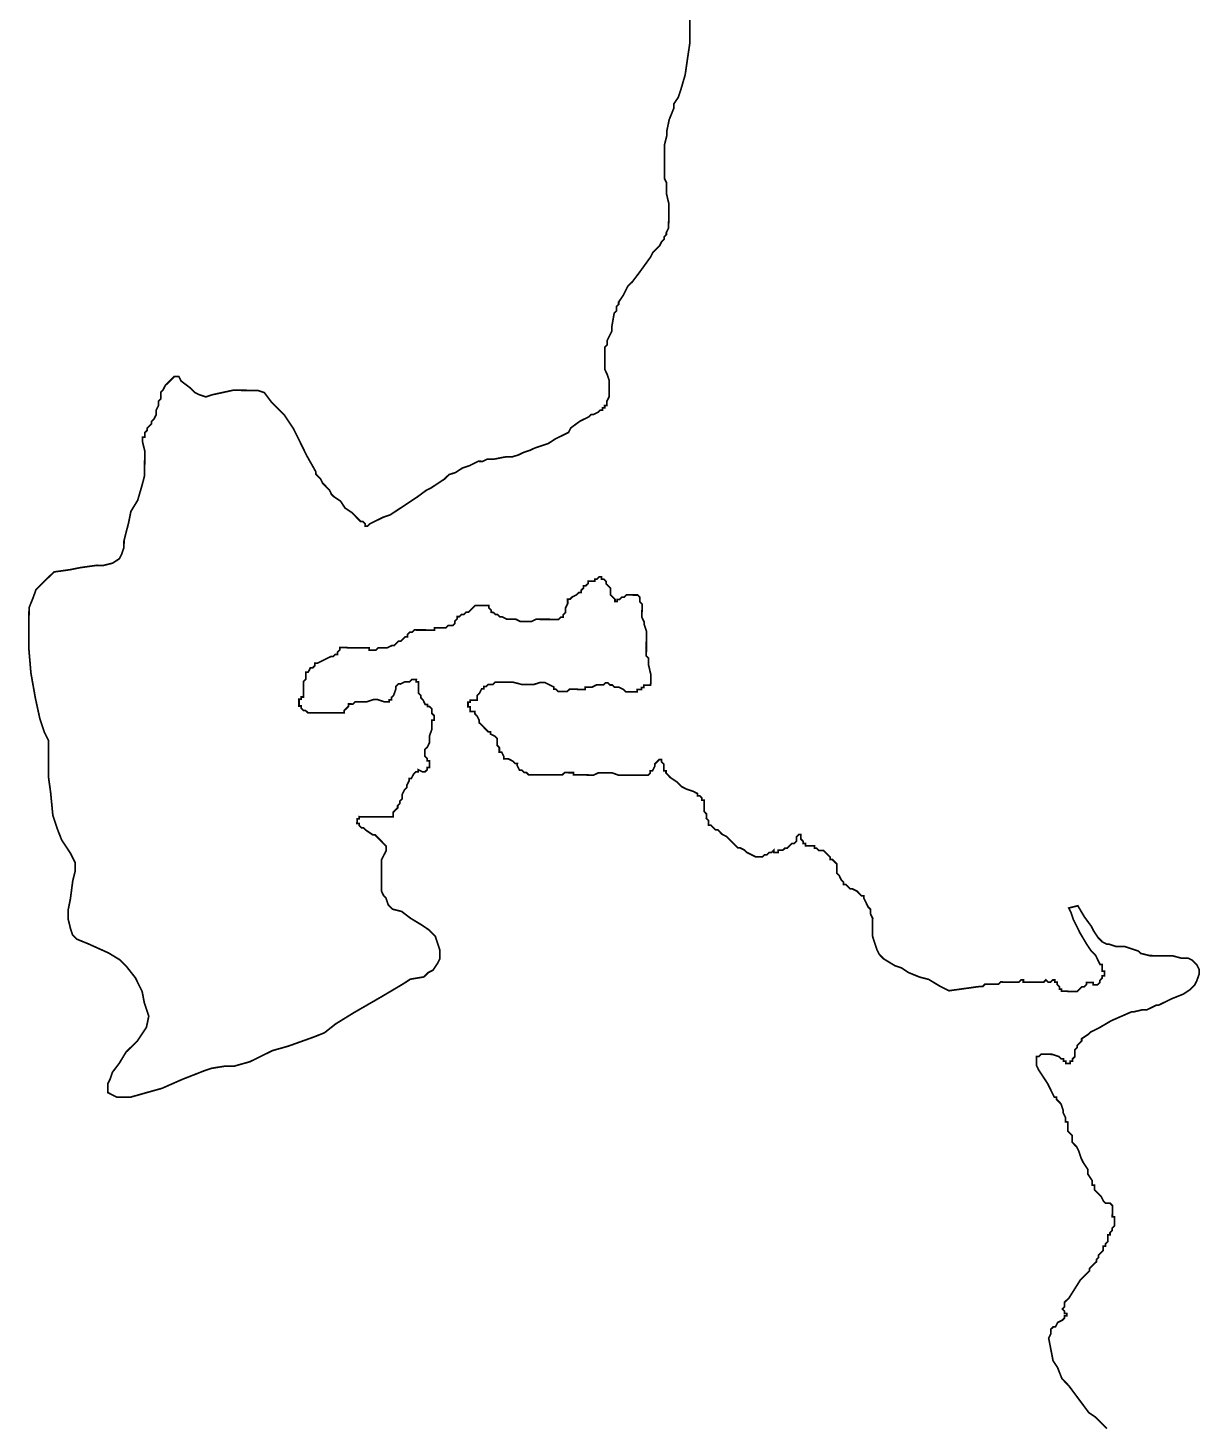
# Model space of a CAD drawing. Header units: metres. Extents: x 290190 to 339802, y 1811045 to 1991312.
# Drawn here: x 321085 to 323183, y 1839489 to 1841992 of the extents above; entities that cross this region are included whole.
import ezdxf

# ---------------------------------------------------------------- set-up
doc = ezdxf.new("R2010")
doc.units = ezdxf.units.M
doc.header["$MEASUREMENT"] = 0
doc.layers.add('HAZARDS LINE', color=1, linetype='Continuous')

msp = doc.modelspace()

# ---------------------------------------------------------------- linework, layer by layer
at = {"layer": 'HAZARDS LINE', "lineweight": 18}
msp.add_lwpolyline([(323015.8, 1839484, 3.03, 3.03, 0), (323007.8, 1839492.1, 3.03, 3.03, 0), (322995.8, 1839504.3, 3.03, 3.03, 0), (322983.7, 1839512.4, 3.03, 3.03, 0), (322971.7, 1839528.6, 3.03, 3.03, 0), (322959.6, 1839544.8, 3.03, 3.03, 0), (322947.6, 1839561, 3.03, 3.03, 0), (322935.6, 1839573.2, 3.03, 3.03, 0), (322927.6, 1839593.4, 3.03, 3.03, 0), (322919.6, 1839605.5, 3.03, 3.03, 0), (322915.7, 1839625.7, 3.03, 3.03, 0), (322911.7, 1839645.9, 3.03, 3.03, 0), (322915.8, 1839654, 3.03, 3.03, 0), (322915.8, 1839658, 3.03, 3.03, 0), (322915.8, 1839662, 3.03, 3.03, 0), (322919.9, 1839666, 3.03, 3.03, 0), (322923.9, 1839666, 3.03, 3.03, 0), (322928, 1839674.1, 3.03, 3.03, 0), (322936.1, 1839678.1, 3.03, 3.03, 0), (322940.1, 1839682.1, 3.03, 3.03, 0), (322940.2, 1839686.1, 3.03, 3.03, 0), (322944.2, 1839686.1, 3.03, 3.03, 0), (322944.2, 1839690.1, 3.03, 3.03, 0), (322940.2, 1839690.1, 3.03, 3.03, 0), (322940.2, 1839694.2, 3.03, 3.03, 0), (322936.2, 1839698.2, 3.03, 3.03, 0), (322940.2, 1839702.2, 3.03, 3.03, 0), (322940.3, 1839710.3, 3.03, 3.03, 0), (322948.4, 1839718.3, 3.03, 3.03, 0), (322968.7, 1839750.5, 3.03, 3.03, 0), (322976.8, 1839758.6, 3.03, 3.03, 0), (322980.9, 1839762.6, 3.03, 3.03, 0), (322984.9, 1839766.6, 3.03, 3.03, 0), (322984.9, 1839770.6, 3.03, 3.03, 0), (322997.1, 1839782.7, 3.03, 3.03, 0), (322997.1, 1839786.7, 3.03, 3.03, 0), (323001.2, 1839790.7, 3.03, 3.03, 0), (323001.2, 1839794.7, 3.03, 3.03, 0), (323005.2, 1839798.8, 3.03, 3.03, 0), (323009.3, 1839802.8, 3.03, 3.03, 0), (323009.3, 1839806.8, 3.03, 3.03, 0), (323009.3, 1839810.8, 3.03, 3.03, 0), (323013.4, 1839810.8, 3.03, 3.03, 0), (323013.4, 1839814.9, 3.03, 3.03, 0), (323017.4, 1839818.9, 3.03, 3.03, 0), (323017.5, 1839822.9, 3.03, 3.03, 0), (323017.5, 1839826.9, 3.03, 3.03, 0), (323017.5, 1839831, 3.03, 3.03, 0), (323021.5, 1839831, 3.03, 3.03, 0), (323021.5, 1839835, 3.03, 3.03, 0), (323025.6, 1839839, 3.03, 3.03, 0), (323025.6, 1839843, 3.03, 3.03, 0), (323029.7, 1839847.1, 3.03, 3.03, 0), (323029.7, 1839851.1, 3.03, 3.03, 0), (323029.7, 1839855.1, 3.03, 3.03, 0), (323029.7, 1839859.2, 3.03, 3.03, 0), (323029.8, 1839863.2, 3.03, 3.03, 0), (323025.7, 1839863.2, 3.03, 3.03, 0), (323025.7, 1839867.2, 3.03, 3.03, 0), (323025.8, 1839871.3, 3.03, 3.03, 0), (323025.8, 1839875.3, 3.03, 3.03, 0), (323025.8, 1839879.4, 3.03, 3.03, 0), (323025.8, 1839883.4, 3.03, 3.03, 0), (323021.8, 1839887.4, 3.03, 3.03, 0), (323017.8, 1839887.5, 3.03, 3.03, 0), (323013.7, 1839887.5, 3.03, 3.03, 0), (323009.7, 1839891.5, 3.03, 3.03, 0), (323005.7, 1839899.6, 3.03, 3.03, 0), (322993.7, 1839911.8, 3.03, 3.03, 0), (322993.7, 1839919.8, 3.03, 3.03, 0), (322989.7, 1839919.9, 3.03, 3.03, 0), (322989.7, 1839927.9, 3.03, 3.03, 0), (322981.7, 1839940.1, 3.03, 3.03, 0), (322981.8, 1839948.1, 3.03, 3.03, 0), (322973.7, 1839960.3, 3.03, 3.03, 0), (322969.7, 1839968.4, 3.03, 3.03, 0), (322965.8, 1839980.5, 3.03, 3.03, 0), (322961.8, 1839988.6, 3.03, 3.03, 0), (322953.8, 1839996.7, 3.03, 3.03, 0), (322953.8, 1840000.7, 3.03, 3.03, 0), (322953.8, 1840004.8, 3.03, 3.03, 0), (322953.8, 1840008.8, 3.03, 3.03, 0), (322949.8, 1840012.9, 3.03, 3.03, 0), (322945.8, 1840016.9, 3.03, 3.03, 0), (322945.8, 1840020.9, 3.03, 3.03, 0), (322945.8, 1840029, 3.03, 3.03, 0), (322945.9, 1840033, 3.03, 3.03, 0), (322941.8, 1840033.1, 3.03, 3.03, 0), (322941.8, 1840037.1, 3.03, 3.03, 0), (322941.9, 1840041.1, 3.03, 3.03, 0), (322937.9, 1840049.2, 3.03, 3.03, 0), (322937.9, 1840053.3, 3.03, 3.03, 0), (322933.9, 1840065.4, 3.03, 3.03, 0), (322925.9, 1840073.5, 3.03, 3.03, 0), (322925.9, 1840077.5, 3.03, 3.03, 0), (322921.9, 1840077.5, 3.03, 3.03, 0), (322909.9, 1840101.8, 3.03, 3.03, 0), (322893.9, 1840126.1, 3.03, 3.03, 0), (322889.9, 1840134.2, 3.03, 3.03, 0), (322889.9, 1840142.2, 3.03, 3.03, 0), (322889.9, 1840146.3, 3.03, 3.03, 0), (322889.9, 1840150.3, 3.03, 3.03, 0), (322894, 1840150.3, 3.03, 3.03, 0), (322898, 1840154.3, 3.03, 3.03, 0), (322902.1, 1840154.3, 3.03, 3.03, 0), (322906.1, 1840154.3, 3.03, 3.03, 0), (322918.2, 1840154.2, 3.03, 3.03, 0), (322930.3, 1840150.1, 3.03, 3.03, 0), (322934.3, 1840146.1, 3.03, 3.03, 0), (322938.3, 1840146, 3.03, 3.03, 0), (322938.3, 1840142, 3.03, 3.03, 0), (322942.3, 1840142, 3.03, 3.03, 0), (322942.3, 1840138, 3.03, 3.03, 0), (322946.4, 1840137.9, 3.03, 3.03, 0), (322950.4, 1840137.9, 3.03, 3.03, 0), (322950.4, 1840142, 3.03, 3.03, 0), (322954.4, 1840141.9, 3.03, 3.03, 0), (322954.5, 1840146, 3.03, 3.03, 0), (322958.5, 1840150, 3.03, 3.03, 0), (322958.5, 1840154, 3.03, 3.03, 0), (322958.6, 1840158.1, 3.03, 3.03, 0), (322958.6, 1840162.1, 3.03, 3.03, 0), (322962.6, 1840166.1, 3.03, 3.03, 0), (322962.7, 1840170.1, 3.03, 3.03, 0), (322966.7, 1840174.2, 3.03, 3.03, 0), (322970.8, 1840178.2, 3.03, 3.03, 0), (322970.8, 1840182.2, 3.03, 3.03, 0), (322982.9, 1840190.2, 3.03, 3.03, 0), (322987, 1840194.2, 3.03, 3.03, 0), (322995.1, 1840198.2, 3.03, 3.03, 0), (323003.1, 1840202.2, 3.03, 3.03, 0), (323023.4, 1840214.2, 3.03, 3.03, 0), (323059.8, 1840230.2, 3.03, 3.03, 0), (323063.8, 1840230.2, 3.03, 3.03, 0), (323079.9, 1840234.1, 3.03, 3.03, 0), (323084, 1840234.1, 3.03, 3.03, 0), (323088, 1840234.1, 3.03, 3.03, 0), (323096.1, 1840238.1, 3.03, 3.03, 0), (323104.2, 1840242.1, 3.03, 3.03, 0), (323108.2, 1840242.1, 3.03, 3.03, 0), (323132.5, 1840254, 3.03, 3.03, 0), (323152.7, 1840262, 3.03, 3.03, 0), (323164.8, 1840270, 3.03, 3.03, 0), (323172.9, 1840278.1, 3.03, 3.03, 0), (323177, 1840286.1, 3.03, 3.03, 0), (323181.1, 1840298.2, 3.03, 3.03, 0), (323181.1, 1840306.3, 3.03, 3.03, 0), (323177.1, 1840314.3, 3.03, 3.03, 0), (323173.1, 1840318.4, 3.03, 3.03, 0), (323169.1, 1840322.5, 3.03, 3.03, 0), (323161.1, 1840326.5, 3.03, 3.03, 0), (323149, 1840326.6, 3.03, 3.03, 0), (323132.8, 1840330.7, 3.03, 3.03, 0), (323120.7, 1840330.8, 3.03, 3.03, 0), (323100.6, 1840330.8, 3.03, 3.03, 0), (323096.5, 1840330.9, 3.03, 3.03, 0), (323092.5, 1840330.9, 3.03, 3.03, 0), (323076.4, 1840335, 3.03, 3.03, 0), (323072.4, 1840339.1, 3.03, 3.03, 0), (323048.2, 1840347.2, 3.03, 3.03, 0), (323032.1, 1840347.3, 3.03, 3.03, 0), (323020, 1840351.4, 3.03, 3.03, 0), (323016, 1840351.4, 3.03, 3.03, 0), (323007.9, 1840355.5, 3.03, 3.03, 0), (323003.9, 1840359.6, 3.03, 3.03, 0), (322999.9, 1840363.6, 3.03, 3.03, 0), (322991.9, 1840375.8, 3.03, 3.03, 0), (322987.9, 1840383.8, 3.03, 3.03, 0), (322975.9, 1840400, 3.03, 3.03, 0), (322963.9, 1840420.3, 3.03, 3.03, 0), (322947.7, 1840416.3, 3.03, 3.03, 0), (322951.7, 1840408.2, 3.03, 3.03, 0), (322955.7, 1840396.1, 3.03, 3.03, 0), (322967.7, 1840371.8, 3.03, 3.03, 0), (322979.7, 1840351.6, 3.03, 3.03, 0), (322987.7, 1840339.5, 3.03, 3.03, 0), (322995.7, 1840331.4, 3.03, 3.03, 0), (323003.7, 1840315.2, 3.03, 3.03, 0), (323007.7, 1840315.2, 3.03, 3.03, 0), (323007.7, 1840311.1, 3.03, 3.03, 0), (323007.7, 1840307.1, 3.03, 3.03, 0), (323007.7, 1840303.1, 3.03, 3.03, 0), (323011.7, 1840303, 3.03, 3.03, 0), (323011.7, 1840299, 3.03, 3.03, 0), (323011.7, 1840295, 3.03, 3.03, 0), (323007.6, 1840295, 3.03, 3.03, 0), (323007.6, 1840291, 3.03, 3.03, 0), (323003.6, 1840286.9, 3.03, 3.03, 0), (323003.5, 1840282.9, 3.03, 3.03, 0), (322999.5, 1840278.9, 3.03, 3.03, 0), (322995.4, 1840278.9, 3.03, 3.03, 0), (322991.4, 1840278.9, 3.03, 3.03, 0), (322991.4, 1840283, 3.03, 3.03, 0), (322987.4, 1840283, 3.03, 3.03, 0), (322983.4, 1840283, 3.03, 3.03, 0), (322979.3, 1840283, 3.03, 3.03, 0), (322979.3, 1840279, 3.03, 3.03, 0), (322975.3, 1840275, 3.03, 3.03, 0), (322971.2, 1840275, 3.03, 3.03, 0), (322967.2, 1840271, 3.03, 3.03, 0), (322963.1, 1840267, 3.03, 3.03, 0), (322959.1, 1840267, 3.03, 3.03, 0), (322955.1, 1840267, 3.03, 3.03, 0), (322951, 1840267, 3.03, 3.03, 0), (322947, 1840267, 3.03, 3.03, 0), (322943, 1840267.1, 3.03, 3.03, 0), (322938.9, 1840267.1, 3.03, 3.03, 0), (322934.9, 1840267.1, 3.03, 3.03, 0), (322934.9, 1840271.1, 3.03, 3.03, 0), (322930.9, 1840271.1, 3.03, 3.03, 0), (322930.9, 1840275.2, 3.03, 3.03, 0), (322926.9, 1840279.2, 3.03, 3.03, 0), (322926.9, 1840283.3, 3.03, 3.03, 0), (322922.9, 1840283.3, 3.03, 3.03, 0), (322922.9, 1840287.3, 3.03, 3.03, 0), (322918.8, 1840287.3, 3.03, 3.03, 0), (322914.8, 1840283.3, 3.03, 3.03, 0), (322910.8, 1840283.3, 3.03, 3.03, 0), (322906.7, 1840287.4, 3.03, 3.03, 0), (322902.7, 1840283.4, 3.03, 3.03, 0), (322898.7, 1840283.4, 3.03, 3.03, 0), (322894.6, 1840283.4, 3.03, 3.03, 0), (322890.6, 1840283.4, 3.03, 3.03, 0), (322886.6, 1840283.5, 3.03, 3.03, 0), (322882.5, 1840283.5, 3.03, 3.03, 0), (322878.5, 1840283.5, 3.03, 3.03, 0), (322874.5, 1840283.5, 3.03, 3.03, 0), (322870.4, 1840283.5, 3.03, 3.03, 0), (322866.4, 1840283.6, 3.03, 3.03, 0), (322866.4, 1840287.6, 3.03, 3.03, 0), (322862.4, 1840287.6, 3.03, 3.03, 0), (322858.3, 1840283.6, 3.03, 3.03, 0), (322850.3, 1840283.6, 3.03, 3.03, 0), (322842.2, 1840283.7, 3.03, 3.03, 0), (322834.1, 1840283.7, 3.03, 3.03, 0), (322830.1, 1840283.7, 3.03, 3.03, 0), (322826.1, 1840283.8, 3.03, 3.03, 0), (322822, 1840279.7, 3.03, 3.03, 0), (322818, 1840279.8, 3.03, 3.03, 0), (322813.9, 1840279.8, 3.03, 3.03, 0), (322809.9, 1840279.8, 3.03, 3.03, 0), (322805.9, 1840279.8, 3.03, 3.03, 0), (322801.8, 1840279.8, 3.03, 3.03, 0), (322797.8, 1840279.9, 3.03, 3.03, 0), (322793.7, 1840275.8, 3.03, 3.03, 0), (322789.7, 1840275.9, 3.03, 3.03, 0), (322761.5, 1840272, 3.03, 3.03, 0), (322733.2, 1840268.1, 3.03, 3.03, 0), (322725.1, 1840272.1, 3.03, 3.03, 0), (322717.1, 1840276.2, 3.03, 3.03, 0), (322697, 1840288.4, 3.03, 3.03, 0), (322680.9, 1840292.5, 3.03, 3.03, 0), (322660.7, 1840300.7, 3.03, 3.03, 0), (322648.7, 1840308.8, 3.03, 3.03, 0), (322636.6, 1840312.9, 3.03, 3.03, 0), (322616.5, 1840325.1, 3.03, 3.03, 0), (322608.5, 1840333.2, 3.03, 3.03, 0), (322604.5, 1840341.3, 3.03, 3.03, 0), (322600.5, 1840353.4, 3.03, 3.03, 0), (322596.5, 1840365.6, 3.03, 3.03, 0), (322596.6, 1840385.7, 3.03, 3.03, 0), (322596.7, 1840397.8, 3.03, 3.03, 0), (322592.7, 1840405.9, 3.03, 3.03, 0), (322592.7, 1840414, 3.03, 3.03, 0), (322588.7, 1840418, 3.03, 3.03, 0), (322584.7, 1840426.1, 3.03, 3.03, 0), (322580.7, 1840434.2, 3.03, 3.03, 0), (322580.7, 1840438.2, 3.03, 3.03, 0), (322576.7, 1840438.3, 3.03, 3.03, 0), (322572.7, 1840442.3, 3.03, 3.03, 0), (322568.7, 1840446.4, 3.03, 3.03, 0), (322560.6, 1840450.4, 3.03, 3.03, 0), (322556.6, 1840450.5, 3.03, 3.03, 0), (322552.6, 1840454.5, 3.03, 3.03, 0), (322548.6, 1840458.6, 3.03, 3.03, 0), (322544.5, 1840458.6, 3.03, 3.03, 0), (322544.5, 1840462.6, 3.03, 3.03, 0), (322540.5, 1840466.7, 3.03, 3.03, 0), (322536.5, 1840474.8, 3.03, 3.03, 0), (322532.5, 1840478.8, 3.03, 3.03, 0), (322532.5, 1840482.9, 3.03, 3.03, 0), (322532.6, 1840486.9, 3.03, 3.03, 0), (322532.6, 1840490.9, 3.03, 3.03, 0), (322532.6, 1840495, 3.03, 3.03, 0), (322528.6, 1840499, 3.03, 3.03, 0), (322524.6, 1840503.1, 3.03, 3.03, 0), (322520.5, 1840503.1, 3.03, 3.03, 0), (322520.6, 1840507.1, 3.03, 3.03, 0), (322516.5, 1840511.2, 3.03, 3.03, 0), (322512.5, 1840515.2, 3.03, 3.03, 0), (322508.5, 1840519.3, 3.03, 3.03, 0), (322504.5, 1840519.3, 3.03, 3.03, 0), (322500.4, 1840519.3, 3.03, 3.03, 0), (322496.4, 1840523.4, 3.03, 3.03, 0), (322492.4, 1840523.4, 3.03, 3.03, 0), (322492.4, 1840527.4, 3.03, 3.03, 0), (322488.4, 1840527.5, 3.03, 3.03, 0), (322484.3, 1840527.5, 3.03, 3.03, 0), (322480.3, 1840527.5, 3.03, 3.03, 0), (322476.3, 1840527.5, 3.03, 3.03, 0), (322476.3, 1840531.5, 3.03, 3.03, 0), (322472.3, 1840531.6, 3.03, 3.03, 0), (322472.3, 1840535.6, 3.03, 3.03, 0), (322468.3, 1840539.7, 3.03, 3.03, 0), (322468.3, 1840543.7, 3.03, 3.03, 0), (322468.3, 1840547.7, 3.03, 3.03, 0), (322464.3, 1840547.7, 3.03, 3.03, 0), (322460.2, 1840543.7, 3.03, 3.03, 0), (322460.2, 1840539.7, 3.03, 3.03, 0), (322460.2, 1840535.7, 3.03, 3.03, 0), (322456.1, 1840531.6, 3.03, 3.03, 0), (322452.1, 1840531.7, 3.03, 3.03, 0), (322448, 1840527.6, 3.03, 3.03, 0), (322444, 1840523.6, 3.03, 3.03, 0), (322440, 1840523.6, 3.03, 3.03, 0), (322435.9, 1840519.6, 3.03, 3.03, 0), (322431.9, 1840519.7, 3.03, 3.03, 0), (322427.8, 1840519.7, 3.03, 3.03, 0), (322427.8, 1840515.6, 3.03, 3.03, 0), (322423.8, 1840515.7, 3.03, 3.03, 0), (322419.8, 1840515.7, 3.03, 3.03, 0), (322419.8, 1840519.7, 3.03, 3.03, 0), (322415.7, 1840515.7, 3.03, 3.03, 0), (322411.7, 1840515.7, 3.03, 3.03, 0), (322407.6, 1840511.7, 3.03, 3.03, 0), (322403.6, 1840511.7, 3.03, 3.03, 0), (322399.5, 1840507.7, 3.03, 3.03, 0), (322395.5, 1840507.7, 3.03, 3.03, 0), (322391.5, 1840507.7, 3.03, 3.03, 0), (322387.4, 1840507.8, 3.03, 3.03, 0), (322379.4, 1840511.8, 3.03, 3.03, 0), (322371.3, 1840515.9, 3.03, 3.03, 0), (322367.3, 1840520, 3.03, 3.03, 0), (322359.3, 1840524, 3.03, 3.03, 0), (322355.3, 1840524.1, 3.03, 3.03, 0), (322347.2, 1840532.2, 3.03, 3.03, 0), (322339.2, 1840540.3, 3.03, 3.03, 0), (322335.2, 1840544.3, 3.03, 3.03, 0), (322327.1, 1840548.4, 3.03, 3.03, 0), (322323.1, 1840552.5, 3.03, 3.03, 0), (322319.1, 1840556.5, 3.03, 3.03, 0), (322315.1, 1840556.5, 3.03, 3.03, 0), (322311.1, 1840560.6, 3.03, 3.03, 0), (322307, 1840564.6, 3.03, 3.03, 0), (322303, 1840564.7, 3.03, 3.03, 0), (322303, 1840568.7, 3.03, 3.03, 0), (322303, 1840572.7, 3.03, 3.03, 0), (322299, 1840576.8, 3.03, 3.03, 0), (322299.1, 1840580.8, 3.03, 3.03, 0), (322299.1, 1840584.8, 3.03, 3.03, 0), (322295.1, 1840588.9, 3.03, 3.03, 0), (322295.1, 1840597, 3.03, 3.03, 0), (322295.1, 1840601, 3.03, 3.03, 0), (322295.1, 1840605, 3.03, 3.03, 0), (322295.2, 1840609.1, 3.03, 3.03, 0), (322291.1, 1840609.1, 3.03, 3.03, 0), (322291.1, 1840613.1, 3.03, 3.03, 0), (322287.1, 1840617.2, 3.03, 3.03, 0), (322283.1, 1840617.2, 3.03, 3.03, 0), (322283.1, 1840621.2, 3.03, 3.03, 0), (322275.1, 1840625.3, 3.03, 3.03, 0), (322263, 1840629.4, 3.03, 3.03, 0), (322254.9, 1840633.5, 3.03, 3.03, 0), (322250.9, 1840637.5, 3.03, 3.03, 0), (322246.9, 1840641.6, 3.03, 3.03, 0), (322234.8, 1840649.7, 3.03, 3.03, 0), (322230.8, 1840653.8, 3.03, 3.03, 0), (322226.8, 1840657.8, 3.03, 3.03, 0), (322226.8, 1840661.8, 3.03, 3.03, 0), (322222.8, 1840661.9, 3.03, 3.03, 0), (322222.8, 1840665.9, 3.03, 3.03, 0), (322222.8, 1840669.9, 3.03, 3.03, 0), (322222.9, 1840674, 3.03, 3.03, 0), (322218.8, 1840678, 3.03, 3.03, 0), (322218.9, 1840682.1, 3.03, 3.03, 0), (322214.8, 1840682.1, 3.03, 3.03, 0), (322210.8, 1840678.1, 3.03, 3.03, 0), (322206.7, 1840674, 3.03, 3.03, 0), (322206.7, 1840670, 3.03, 3.03, 0), (322202.6, 1840662, 3.03, 3.03, 0), (322198.6, 1840662, 3.03, 3.03, 0), (322198.6, 1840657.9, 3.03, 3.03, 0), (322194.5, 1840653.9, 3.03, 3.03, 0), (322190.5, 1840654, 3.03, 3.03, 0), (322186.5, 1840654, 3.03, 3.03, 0), (322178.4, 1840654, 3.03, 3.03, 0), (322166.3, 1840654.1, 3.03, 3.03, 0), (322162.3, 1840654.1, 3.03, 3.03, 0), (322158.2, 1840654.1, 3.03, 3.03, 0), (322154.2, 1840654.1, 3.03, 3.03, 0), (322150.2, 1840654.1, 3.03, 3.03, 0), (322146.1, 1840654.2, 3.03, 3.03, 0), (322142.1, 1840654.2, 3.03, 3.03, 0), (322130, 1840658.3, 3.03, 3.03, 0), (322126, 1840658.3, 3.03, 3.03, 0), (322121.9, 1840658.3, 3.03, 3.03, 0), (322113.9, 1840658.4, 3.03, 3.03, 0), (322109.8, 1840658.4, 3.03, 3.03, 0), (322105.8, 1840658.4, 3.03, 3.03, 0), (322097.7, 1840654.4, 3.03, 3.03, 0), (322093.7, 1840654.4, 3.03, 3.03, 0), (322089.6, 1840654.4, 3.03, 3.03, 0), (322081.6, 1840654.5, 3.03, 3.03, 0), (322077.5, 1840654.5, 3.03, 3.03, 0), (322073.5, 1840654.5, 3.03, 3.03, 0), (322065.4, 1840654.6, 3.03, 3.03, 0), (322061.4, 1840654.6, 3.03, 3.03, 0), (322061.4, 1840658.6, 3.03, 3.03, 0), (322057.4, 1840658.6, 3.03, 3.03, 0), (322053.4, 1840658.6, 3.03, 3.03, 0), (322049.3, 1840658.7, 3.03, 3.03, 0), (322045.3, 1840658.7, 3.03, 3.03, 0), (322041.2, 1840654.7, 3.03, 3.03, 0), (322037.2, 1840654.7, 3.03, 3.03, 0), (322033.2, 1840654.7, 3.03, 3.03, 0), (322029.1, 1840654.7, 3.03, 3.03, 0), (322025.1, 1840654.7, 3.03, 3.03, 0), (322017, 1840654.8, 3.03, 3.03, 0), (322009, 1840654.8, 3.03, 3.03, 0), (322000.9, 1840654.9, 3.03, 3.03, 0), (321996.9, 1840654.9, 3.03, 3.03, 0), (321992.8, 1840654.9, 3.03, 3.03, 0), (321988.8, 1840654.9, 3.03, 3.03, 0), (321984.8, 1840654.9, 3.03, 3.03, 0), (321980.7, 1840655, 3.03, 3.03, 0), (321976.7, 1840659, 3.03, 3.03, 0), (321972.7, 1840659, 3.03, 3.03, 0), (321968.7, 1840663.1, 3.03, 3.03, 0), (321964.6, 1840663.1, 3.03, 3.03, 0), (321960.6, 1840671.2, 3.03, 3.03, 0), (321960.7, 1840675.2, 3.03, 3.03, 0), (321956.6, 1840675.3, 3.03, 3.03, 0), (321952.6, 1840679.3, 3.03, 3.03, 0), (321944.6, 1840683.4, 3.03, 3.03, 0), (321940.5, 1840683.4, 3.03, 3.03, 0), (321936.5, 1840683.4, 3.03, 3.03, 0), (321936.5, 1840687.5, 3.03, 3.03, 0), (321932.5, 1840695.5, 3.03, 3.03, 0), (321928.5, 1840695.6, 3.03, 3.03, 0), (321928.5, 1840703.6, 3.03, 3.03, 0), (321924.5, 1840707.7, 3.03, 3.03, 0), (321924.5, 1840711.7, 3.03, 3.03, 0), (321924.6, 1840715.7, 3.03, 3.03, 0), (321924.6, 1840719.8, 3.03, 3.03, 0), (321920.6, 1840723.8, 3.03, 3.03, 0), (321912.5, 1840727.9, 3.03, 3.03, 0), (321912.5, 1840731.9, 3.03, 3.03, 0), (321908.5, 1840732, 3.03, 3.03, 0), (321904.5, 1840736, 3.03, 3.03, 0), (321900.5, 1840740.1, 3.03, 3.03, 0), (321892.4, 1840748.2, 3.03, 3.03, 0), (321892.5, 1840752.2, 3.03, 3.03, 0), (321888.5, 1840760.3, 3.03, 3.03, 0), (321884.5, 1840764.4, 3.03, 3.03, 0), (321884.5, 1840768.4, 3.03, 3.03, 0), (321876.4, 1840768.4, 3.03, 3.03, 0), (321876.4, 1840772.5, 3.03, 3.03, 0), (321876.4, 1840776.5, 3.03, 3.03, 0), (321872.4, 1840776.5, 3.03, 3.03, 0), (321872.4, 1840780.6, 3.03, 3.03, 0), (321872.4, 1840784.6, 3.03, 3.03, 0), (321876.5, 1840784.6, 3.03, 3.03, 0), (321876.5, 1840788.6, 3.03, 3.03, 0), (321880.5, 1840788.6, 3.03, 3.03, 0), (321884.6, 1840788.6, 3.03, 3.03, 0), (321888.6, 1840788.5, 3.03, 3.03, 0), (321888.6, 1840792.6, 3.03, 3.03, 0), (321888.6, 1840796.6, 3.03, 3.03, 0), (321892.7, 1840800.6, 3.03, 3.03, 0), (321896.8, 1840808.7, 3.03, 3.03, 0), (321900.8, 1840808.7, 3.03, 3.03, 0), (321900.8, 1840812.7, 3.03, 3.03, 0), (321904.9, 1840812.7, 3.03, 3.03, 0), (321908.9, 1840816.7, 3.03, 3.03, 0), (321912.9, 1840816.7, 3.03, 3.03, 0), (321917, 1840816.6, 3.03, 3.03, 0), (321921, 1840820.7, 3.03, 3.03, 0), (321925.1, 1840820.6, 3.03, 3.03, 0), (321933.1, 1840820.6, 3.03, 3.03, 0), (321945.2, 1840820.5, 3.03, 3.03, 0), (321953.3, 1840820.5, 3.03, 3.03, 0), (321969.4, 1840816.4, 3.03, 3.03, 0), (321973.4, 1840816.4, 3.03, 3.03, 0), (321981.5, 1840816.3, 3.03, 3.03, 0), (321989.6, 1840816.3, 3.03, 3.03, 0), (322001.7, 1840820.3, 3.03, 3.03, 0), (322005.7, 1840820.3, 3.03, 3.03, 0), (322009.8, 1840820.2, 3.03, 3.03, 0), (322017.8, 1840816.2, 3.03, 3.03, 0), (322025.9, 1840812.1, 3.03, 3.03, 0), (322025.8, 1840808.1, 3.03, 3.03, 0), (322029.9, 1840808, 3.03, 3.03, 0), (322033.9, 1840804, 3.03, 3.03, 0), (322037.9, 1840804, 3.03, 3.03, 0), (322042, 1840803.9, 3.03, 3.03, 0), (322050, 1840803.9, 3.03, 3.03, 0), (322054.1, 1840807.9, 3.03, 3.03, 0), (322066.2, 1840807.9, 3.03, 3.03, 0), (322070.2, 1840807.8, 3.03, 3.03, 0), (322074.3, 1840807.8, 3.03, 3.03, 0), (322078.3, 1840807.8, 3.03, 3.03, 0), (322082.3, 1840807.8, 3.03, 3.03, 0), (322082.3, 1840811.8, 3.03, 3.03, 0), (322090.4, 1840811.8, 3.03, 3.03, 0), (322094.4, 1840811.8, 3.03, 3.03, 0), (322102.5, 1840815.8, 3.03, 3.03, 0), (322106.6, 1840815.7, 3.03, 3.03, 0), (322114.6, 1840815.7, 3.03, 3.03, 0), (322118.7, 1840819.7, 3.03, 3.03, 0), (322122.7, 1840819.7, 3.03, 3.03, 0), (322126.7, 1840815.6, 3.03, 3.03, 0), (322130.8, 1840815.6, 3.03, 3.03, 0), (322134.8, 1840811.6, 3.03, 3.03, 0), (322138.8, 1840811.5, 3.03, 3.03, 0), (322142.8, 1840811.5, 3.03, 3.03, 0), (322150.9, 1840807.5, 3.03, 3.03, 0), (322154.9, 1840803.4, 3.03, 3.03, 0), (322158.9, 1840803.4, 3.03, 3.03, 0), (322163, 1840803.4, 3.03, 3.03, 0), (322167, 1840803.3, 3.03, 3.03, 0), (322171, 1840803.3, 3.03, 3.03, 0), (322175.1, 1840803.3, 3.03, 3.03, 0), (322175.1, 1840807.3, 3.03, 3.03, 0), (322179.1, 1840807.3, 3.03, 3.03, 0), (322183.2, 1840807.3, 3.03, 3.03, 0), (322183.2, 1840811.3, 3.03, 3.03, 0), (322187.2, 1840811.3, 3.03, 3.03, 0), (322187.2, 1840815.3, 3.03, 3.03, 0), (322191.3, 1840815.3, 3.03, 3.03, 0), (322195.3, 1840815.3, 3.03, 3.03, 0), (322199.3, 1840815.3, 3.03, 3.03, 0), (322199.4, 1840819.3, 3.03, 3.03, 0), (322199.4, 1840827.4, 3.03, 3.03, 0), (322199.4, 1840831.4, 3.03, 3.03, 0), (322199.4, 1840835.5, 3.03, 3.03, 0), (322195.5, 1840851.6, 3.03, 3.03, 0), (322195.5, 1840859.7, 3.03, 3.03, 0), (322195.5, 1840863.7, 3.03, 3.03, 0), (322191.5, 1840867.8, 3.03, 3.03, 0), (322191.5, 1840871.8, 3.03, 3.03, 0), (322191.6, 1840875.8, 3.03, 3.03, 0), (322191.6, 1840879.9, 3.03, 3.03, 0), (322191.6, 1840883.9, 3.03, 3.03, 0), (322191.6, 1840887.9, 3.03, 3.03, 0), (322191.6, 1840892, 3.03, 3.03, 0), (322191.7, 1840896, 3.03, 3.03, 0), (322191.7, 1840904.1, 3.03, 3.03, 0), (322191.7, 1840912.2, 3.03, 3.03, 0), (322187.8, 1840924.3, 3.03, 3.03, 0), (322187.8, 1840928.3, 3.03, 3.03, 0), (322183.8, 1840936.4, 3.03, 3.03, 0), (322183.8, 1840940.4, 3.03, 3.03, 0), (322183.8, 1840944.5, 3.03, 3.03, 0), (322183.9, 1840952.5, 3.03, 3.03, 0), (322183.9, 1840956.6, 3.03, 3.03, 0), (322183.9, 1840960.6, 3.03, 3.03, 0), (322179.9, 1840964.7, 3.03, 3.03, 0), (322179.9, 1840968.7, 3.03, 3.03, 0), (322179.9, 1840972.7, 3.03, 3.03, 0), (322175.9, 1840976.8, 3.03, 3.03, 0), (322171.9, 1840976.8, 3.03, 3.03, 0), (322167.8, 1840976.8, 3.03, 3.03, 0), (322159.8, 1840976.9, 3.03, 3.03, 0), (322155.7, 1840976.9, 3.03, 3.03, 0), (322151.7, 1840972.9, 3.03, 3.03, 0), (322147.7, 1840972.9, 3.03, 3.03, 0), (322143.6, 1840968.9, 3.03, 3.03, 0), (322139.6, 1840968.9, 3.03, 3.03, 0), (322139.5, 1840964.9, 3.03, 3.03, 0), (322135.5, 1840964.9, 3.03, 3.03, 0), (322135.5, 1840968.9, 3.03, 3.03, 0), (322131.5, 1840973, 3.03, 3.03, 0), (322127.5, 1840977, 3.03, 3.03, 0), (322127.5, 1840981, 3.03, 3.03, 0), (322127.5, 1840985.1, 3.03, 3.03, 0), (322127.6, 1840989.1, 3.03, 3.03, 0), (322123.5, 1840993.2, 3.03, 3.03, 0), (322119.5, 1840997.2, 3.03, 3.03, 0), (322119.6, 1841001.3, 3.03, 3.03, 0), (322115.5, 1841005.3, 3.03, 3.03, 0), (322111.5, 1841005.3, 3.03, 3.03, 0), (322111.5, 1841009.4, 3.03, 3.03, 0), (322107.5, 1841009.4, 3.03, 3.03, 0), (322103.4, 1841005.4, 3.03, 3.03, 0), (322099.4, 1841005.4, 3.03, 3.03, 0), (322099.4, 1841001.4, 3.03, 3.03, 0), (322095.4, 1841001.4, 3.03, 3.03, 0), (322087.3, 1841001.4, 3.03, 3.03, 0), (322087.3, 1840997.4, 3.03, 3.03, 0), (322083.2, 1840993.4, 3.03, 3.03, 0), (322079.2, 1840993.4, 3.03, 3.03, 0), (322079.2, 1840989.3, 3.03, 3.03, 0), (322075.1, 1840985.3, 3.03, 3.03, 0), (322075.1, 1840981.3, 3.03, 3.03, 0), (322071.1, 1840981.3, 3.03, 3.03, 0), (322067, 1840977.3, 3.03, 3.03, 0), (322058.9, 1840973.3, 3.03, 3.03, 0), (322054.9, 1840969.3, 3.03, 3.03, 0), (322050.8, 1840969.3, 3.03, 3.03, 0), (322050.8, 1840965.3, 3.03, 3.03, 0), (322050.8, 1840961.2, 3.03, 3.03, 0), (322046.7, 1840953.2, 3.03, 3.03, 0), (322046.7, 1840949.2, 3.03, 3.03, 0), (322046.7, 1840945.1, 3.03, 3.03, 0), (322042.6, 1840941.1, 3.03, 3.03, 0), (322042.6, 1840937.1, 3.03, 3.03, 0), (322038.6, 1840937.1, 3.03, 3.03, 0), (322034.5, 1840933.1, 3.03, 3.03, 0), (322030.5, 1840933.1, 3.03, 3.03, 0), (322026.4, 1840933.1, 3.03, 3.03, 0), (322022.4, 1840933.1, 3.03, 3.03, 0), (322018.4, 1840933.2, 3.03, 3.03, 0), (322010.3, 1840933.2, 3.03, 3.03, 0), (322006.3, 1840933.2, 3.03, 3.03, 0), (322002.2, 1840933.2, 3.03, 3.03, 0), (321998.2, 1840933.3, 3.03, 3.03, 0), (321994.2, 1840933.3, 3.03, 3.03, 0), (321986.1, 1840929.3, 3.03, 3.03, 0), (321982.1, 1840929.3, 3.03, 3.03, 0), (321978, 1840929.3, 3.03, 3.03, 0), (321970, 1840929.4, 3.03, 3.03, 0), (321965.9, 1840929.4, 3.03, 3.03, 0), (321957.9, 1840933.4, 3.03, 3.03, 0), (321949.8, 1840933.5, 3.03, 3.03, 0), (321945.8, 1840933.5, 3.03, 3.03, 0), (321941.7, 1840933.5, 3.03, 3.03, 0), (321933.7, 1840937.6, 3.03, 3.03, 0), (321929.7, 1840937.6, 3.03, 3.03, 0), (321925.6, 1840941.7, 3.03, 3.03, 0), (321921.6, 1840941.7, 3.03, 3.03, 0), (321917.6, 1840945.7, 3.03, 3.03, 0), (321913.6, 1840945.8, 3.03, 3.03, 0), (321913.6, 1840949.8, 3.03, 3.03, 0), (321909.6, 1840953.9, 3.03, 3.03, 0), (321909.6, 1840957.9, 3.03, 3.03, 0), (321905.6, 1840957.9, 3.03, 3.03, 0), (321901.5, 1840957.9, 3.03, 3.03, 0), (321893.5, 1840958, 3.03, 3.03, 0), (321889.4, 1840958, 3.03, 3.03, 0), (321885.4, 1840958, 3.03, 3.03, 0), (321881.3, 1840954, 3.03, 3.03, 0), (321873.2, 1840946, 3.03, 3.03, 0), (321869.2, 1840946, 3.03, 3.03, 0), (321865.1, 1840942, 3.03, 3.03, 0), (321861.1, 1840942, 3.03, 3.03, 0), (321857.1, 1840938, 3.03, 3.03, 0), (321853, 1840938, 3.03, 3.03, 0), (321853, 1840934, 3.03, 3.03, 0), (321848.9, 1840929.9, 3.03, 3.03, 0), (321848.9, 1840925.9, 3.03, 3.03, 0), (321844.9, 1840921.9, 3.03, 3.03, 0), (321840.8, 1840921.9, 3.03, 3.03, 0), (321836.8, 1840921.9, 3.03, 3.03, 0), (321832.8, 1840917.9, 3.03, 3.03, 0), (321828.7, 1840917.9, 3.03, 3.03, 0), (321824.7, 1840918, 3.03, 3.03, 0), (321816.6, 1840918, 3.03, 3.03, 0), (321812.6, 1840918, 3.03, 3.03, 0), (321812.6, 1840914, 3.03, 3.03, 0), (321808.5, 1840914, 3.03, 3.03, 0), (321804.5, 1840914, 3.03, 3.03, 0), (321800.5, 1840914, 3.03, 3.03, 0), (321796.4, 1840914.1, 3.03, 3.03, 0), (321788.4, 1840914.1, 3.03, 3.03, 0), (321784.3, 1840914.1, 3.03, 3.03, 0), (321780.3, 1840914.1, 3.03, 3.03, 0), (321776.3, 1840914.2, 3.03, 3.03, 0), (321772.2, 1840910.1, 3.03, 3.03, 0), (321768.2, 1840910.2, 3.03, 3.03, 0), (321764.1, 1840906.1, 3.03, 3.03, 0), (321764.1, 1840902.1, 3.03, 3.03, 0), (321760.1, 1840902.1, 3.03, 3.03, 0), (321756, 1840898.1, 3.03, 3.03, 0), (321752, 1840894.1, 3.03, 3.03, 0), (321747.9, 1840894.1, 3.03, 3.03, 0), (321743.9, 1840890.1, 3.03, 3.03, 0), (321739.8, 1840886.1, 3.03, 3.03, 0), (321735.8, 1840886.1, 3.03, 3.03, 0), (321727.7, 1840882.1, 3.03, 3.03, 0), (321719.6, 1840882.1, 3.03, 3.03, 0), (321711.6, 1840882.2, 3.03, 3.03, 0), (321707.5, 1840878.2, 3.03, 3.03, 0), (321699.4, 1840878.2, 3.03, 3.03, 0), (321695.4, 1840878.2, 3.03, 3.03, 0), (321695.4, 1840882.3, 3.03, 3.03, 0), (321691.4, 1840882.3, 3.03, 3.03, 0), (321687.4, 1840882.3, 3.03, 3.03, 0), (321683.3, 1840882.3, 3.03, 3.03, 0), (321679.3, 1840882.3, 3.03, 3.03, 0), (321675.3, 1840882.4, 3.03, 3.03, 0), (321671.2, 1840882.4, 3.03, 3.03, 0), (321663.2, 1840882.4, 3.03, 3.03, 0), (321659.1, 1840882.4, 3.03, 3.03, 0), (321655.1, 1840882.5, 3.03, 3.03, 0), (321651.1, 1840882.5, 3.03, 3.03, 0), (321647, 1840882.5, 3.03, 3.03, 0), (321643, 1840882.5, 3.03, 3.03, 0), (321643, 1840878.5, 3.03, 3.03, 0), (321638.9, 1840874.5, 3.03, 3.03, 0), (321638.9, 1840870.4, 3.03, 3.03, 0), (321634.9, 1840870.5, 3.03, 3.03, 0), (321630.8, 1840866.4, 3.03, 3.03, 0), (321626.8, 1840866.5, 3.03, 3.03, 0), (321618.7, 1840862.5, 3.03, 3.03, 0), (321602.5, 1840854.5, 3.03, 3.03, 0), (321598.5, 1840854.5, 3.03, 3.03, 0), (321598.5, 1840850.5, 3.03, 3.03, 0), (321594.4, 1840846.4, 3.03, 3.03, 0), (321590.4, 1840846.5, 3.03, 3.03, 0), (321586.3, 1840838.4, 3.03, 3.03, 0), (321582.3, 1840838.4, 3.03, 3.03, 0), (321582.3, 1840834.4, 3.03, 3.03, 0), (321582.2, 1840830.4, 3.03, 3.03, 0), (321582.2, 1840826.3, 3.03, 3.03, 0), (321578.2, 1840822.3, 3.03, 3.03, 0), (321578.1, 1840818.3, 3.03, 3.03, 0), (321578.1, 1840810.2, 3.03, 3.03, 0), (321578.1, 1840806.2, 3.03, 3.03, 0), (321578.1, 1840802.1, 3.03, 3.03, 0), (321578, 1840798.1, 3.03, 3.03, 0), (321578, 1840794.1, 3.03, 3.03, 0), (321574, 1840794.1, 3.03, 3.03, 0), (321574, 1840790.1, 3.03, 3.03, 0), (321569.9, 1840790.1, 3.03, 3.03, 0), (321569.9, 1840786, 3.03, 3.03, 0), (321569.9, 1840782, 3.03, 3.03, 0), (321569.9, 1840778, 3.03, 3.03, 0), (321573.9, 1840778, 3.03, 3.03, 0), (321573.9, 1840773.9, 3.03, 3.03, 0), (321577.9, 1840769.9, 3.03, 3.03, 0), (321581.9, 1840769.8, 3.03, 3.03, 0), (321586, 1840765.8, 3.03, 3.03, 0), (321590, 1840765.8, 3.03, 3.03, 0), (321594, 1840765.8, 3.03, 3.03, 0), (321598.1, 1840765.7, 3.03, 3.03, 0), (321606.1, 1840765.7, 3.03, 3.03, 0), (321610.2, 1840765.7, 3.03, 3.03, 0), (321618.2, 1840765.6, 3.03, 3.03, 0), (321626.3, 1840765.6, 3.03, 3.03, 0), (321634.4, 1840765.6, 3.03, 3.03, 0), (321638.4, 1840765.5, 3.03, 3.03, 0), (321642.4, 1840765.5, 3.03, 3.03, 0), (321646.5, 1840765.5, 3.03, 3.03, 0), (321650.5, 1840765.5, 3.03, 3.03, 0), (321650.5, 1840769.5, 3.03, 3.03, 0), (321654.6, 1840773.5, 3.03, 3.03, 0), (321658.6, 1840777.5, 3.03, 3.03, 0), (321658.6, 1840781.6, 3.03, 3.03, 0), (321662.7, 1840781.6, 3.03, 3.03, 0), (321666.7, 1840781.5, 3.03, 3.03, 0), (321670.8, 1840785.6, 3.03, 3.03, 0), (321678.8, 1840785.5, 3.03, 3.03, 0), (321686.9, 1840785.5, 3.03, 3.03, 0), (321690.9, 1840785.5, 3.03, 3.03, 0), (321703.1, 1840789.4, 3.03, 3.03, 0), (321707.1, 1840789.4, 3.03, 3.03, 0), (321711.1, 1840789.4, 3.03, 3.03, 0), (321723.2, 1840785.3, 3.03, 3.03, 0), (321727.2, 1840785.3, 3.03, 3.03, 0), (321731.3, 1840785.3, 3.03, 3.03, 0), (321731.3, 1840789.3, 3.03, 3.03, 0), (321735.3, 1840789.3, 3.03, 3.03, 0), (321735.3, 1840793.3, 3.03, 3.03, 0), (321739.4, 1840797.3, 3.03, 3.03, 0), (321743.5, 1840809.4, 3.03, 3.03, 0), (321743.5, 1840813.4, 3.03, 3.03, 0), (321747.6, 1840817.5, 3.03, 3.03, 0), (321751.6, 1840817.4, 3.03, 3.03, 0), (321759.7, 1840821.4, 3.03, 3.03, 0), (321763.7, 1840821.4, 3.03, 3.03, 0), (321767.7, 1840821.4, 3.03, 3.03, 0), (321771.8, 1840825.4, 3.03, 3.03, 0), (321775.8, 1840825.4, 3.03, 3.03, 0), (321779.9, 1840825.4, 3.03, 3.03, 0), (321779.8, 1840821.3, 3.03, 3.03, 0), (321783.9, 1840821.3, 3.03, 3.03, 0), (321783.9, 1840817.3, 3.03, 3.03, 0), (321783.8, 1840813.3, 3.03, 3.03, 0), (321783.8, 1840809.2, 3.03, 3.03, 0), (321783.8, 1840805.2, 3.03, 3.03, 0), (321783.8, 1840801.2, 3.03, 3.03, 0), (321787.8, 1840797.1, 3.03, 3.03, 0), (321787.8, 1840793.1, 3.03, 3.03, 0), (321791.8, 1840789, 3.03, 3.03, 0), (321795.8, 1840780.9, 3.03, 3.03, 0), (321799.8, 1840780.9, 3.03, 3.03, 0), (321799.8, 1840776.9, 3.03, 3.03, 0), (321803.8, 1840776.8, 3.03, 3.03, 0), (321807.8, 1840772.8, 3.03, 3.03, 0), (321807.8, 1840768.8, 3.03, 3.03, 0), (321807.8, 1840764.7, 3.03, 3.03, 0), (321811.8, 1840760.7, 3.03, 3.03, 0), (321811.8, 1840752.6, 3.03, 3.03, 0), (321807.8, 1840752.6, 3.03, 3.03, 0), (321807.7, 1840744.6, 3.03, 3.03, 0), (321807.7, 1840736.5, 3.03, 3.03, 0), (321803.6, 1840724.4, 3.03, 3.03, 0), (321803.6, 1840720.4, 3.03, 3.03, 0), (321803.5, 1840716.3, 3.03, 3.03, 0), (321803.5, 1840712.3, 3.03, 3.03, 0), (321799.5, 1840704.2, 3.03, 3.03, 0), (321795.4, 1840700.2, 3.03, 3.03, 0), (321795.4, 1840696.2, 3.03, 3.03, 0), (321795.4, 1840692.2, 3.03, 3.03, 0), (321795.3, 1840688.1, 3.03, 3.03, 0), (321799.4, 1840684.1, 3.03, 3.03, 0), (321799.3, 1840680, 3.03, 3.03, 0), (321803.4, 1840680, 3.03, 3.03, 0), (321803.4, 1840676, 3.03, 3.03, 0), (321803.3, 1840672, 3.03, 3.03, 0), (321803.3, 1840667.9, 3.03, 3.03, 0), (321799.3, 1840667.9, 3.03, 3.03, 0), (321799.3, 1840663.9, 3.03, 3.03, 0), (321795.2, 1840659.9, 3.03, 3.03, 0), (321791.2, 1840659.9, 3.03, 3.03, 0), (321783.1, 1840664, 3.03, 3.03, 0), (321783.1, 1840659.9, 3.03, 3.03, 0), (321779.1, 1840660, 3.03, 3.03, 0), (321775, 1840656, 3.03, 3.03, 0), (321770.9, 1840647.9, 3.03, 3.03, 0), (321766.9, 1840647.9, 3.03, 3.03, 0), (321766.9, 1840643.9, 3.03, 3.03, 0), (321762.8, 1840635.8, 3.03, 3.03, 0), (321762.8, 1840631.8, 3.03, 3.03, 0), (321758.7, 1840627.8, 3.03, 3.03, 0), (321754.7, 1840619.7, 3.03, 3.03, 0), (321754.7, 1840615.7, 3.03, 3.03, 0), (321754.6, 1840611.7, 3.03, 3.03, 0), (321750.6, 1840607.7, 3.03, 3.03, 0), (321750.6, 1840603.6, 3.03, 3.03, 0), (321746.5, 1840599.6, 3.03, 3.03, 0), (321746.5, 1840595.6, 3.03, 3.03, 0), (321742.4, 1840591.6, 3.03, 3.03, 0), (321738.4, 1840587.5, 3.03, 3.03, 0), (321738.4, 1840583.5, 3.03, 3.03, 0), (321738.3, 1840579.5, 3.03, 3.03, 0), (321734.3, 1840579.5, 3.03, 3.03, 0), (321730.3, 1840579.5, 3.03, 3.03, 0), (321722.2, 1840579.6, 3.03, 3.03, 0), (321718.2, 1840579.6, 3.03, 3.03, 0), (321714.1, 1840579.6, 3.03, 3.03, 0), (321706.1, 1840579.6, 3.03, 3.03, 0), (321702, 1840579.6, 3.03, 3.03, 0), (321694, 1840579.7, 3.03, 3.03, 0), (321689.9, 1840579.7, 3.03, 3.03, 0), (321685.9, 1840579.7, 3.03, 3.03, 0), (321681.9, 1840579.7, 3.03, 3.03, 0), (321677.8, 1840579.8, 3.03, 3.03, 0), (321677.8, 1840575.7, 3.03, 3.03, 0), (321673.8, 1840575.8, 3.03, 3.03, 0), (321673.8, 1840571.7, 3.03, 3.03, 0), (321673.7, 1840567.7, 3.03, 3.03, 0), (321677.8, 1840567.7, 3.03, 3.03, 0), (321677.8, 1840563.6, 3.03, 3.03, 0), (321681.8, 1840559.6, 3.03, 3.03, 0), (321685.8, 1840559.6, 3.03, 3.03, 0), (321689.8, 1840555.5, 3.03, 3.03, 0), (321701.9, 1840547.4, 3.03, 3.03, 0), (321705.9, 1840547.4, 3.03, 3.03, 0), (321709.9, 1840543.3, 3.03, 3.03, 0), (321718, 1840535.2, 3.03, 3.03, 0), (321722, 1840531.1, 3.03, 3.03, 0), (321726, 1840527.1, 3.03, 3.03, 0), (321726, 1840523.1, 3.03, 3.03, 0), (321726, 1840519, 3.03, 3.03, 0), (321721.9, 1840511, 3.03, 3.03, 0), (321717.8, 1840502.9, 3.03, 3.03, 0), (321717.8, 1840498.9, 3.03, 3.03, 0), (321717.8, 1840494.8, 3.03, 3.03, 0), (321717.7, 1840490.8, 3.03, 3.03, 0), (321717.7, 1840478.7, 3.03, 3.03, 0), (321717.6, 1840458.5, 3.03, 3.03, 0), (321717.5, 1840446.4, 3.03, 3.03, 0), (321721.5, 1840438.3, 3.03, 3.03, 0), (321725.5, 1840434.3, 3.03, 3.03, 0), (321729.5, 1840422.2, 3.03, 3.03, 0), (321737.5, 1840414.1, 3.03, 3.03, 0), (321753.7, 1840410, 3.03, 3.03, 0), (321769.7, 1840397.8, 3.03, 3.03, 0), (321789.9, 1840385.6, 3.03, 3.03, 0), (321801.9, 1840377.4, 3.03, 3.03, 0), (321814, 1840365.3, 3.03, 3.03, 0), (321817.9, 1840353.2, 3.03, 3.03, 0), (321821.9, 1840341, 3.03, 3.03, 0), (321821.9, 1840333, 3.03, 3.03, 0), (321821.8, 1840324.9, 3.03, 3.03, 0), (321817.8, 1840316.9, 3.03, 3.03, 0), (321809.6, 1840304.8, 3.03, 3.03, 0), (321801.5, 1840300.8, 3.03, 3.03, 0), (321793.4, 1840292.8, 3.03, 3.03, 0), (321769.2, 1840288.8, 3.03, 3.03, 0), (321757.1, 1840280.8, 3.03, 3.03, 0), (321716.6, 1840256.8, 3.03, 3.03, 0), (321668.1, 1840228.8, 3.03, 3.03, 0), (321635.7, 1840208.8, 3.03, 3.03, 0), (321615.5, 1840192.8, 3.03, 3.03, 0), (321595.3, 1840184.8, 3.03, 3.03, 0), (321550.8, 1840168.9, 3.03, 3.03, 0), (321522.5, 1840160.9, 3.03, 3.03, 0), (321482.1, 1840141, 3.03, 3.03, 0), (321453.8, 1840133, 3.03, 3.03, 0), (321437.7, 1840133.1, 3.03, 3.03, 0), (321413.5, 1840129.2, 3.03, 3.03, 0), (321401.4, 1840125.2, 3.03, 3.03, 0), (321360.9, 1840109.3, 3.03, 3.03, 0), (321324.6, 1840093.3, 3.03, 3.03, 0), (321296.3, 1840085.4, 3.03, 3.03, 0), (321268, 1840077.4, 3.03, 3.03, 0), (321243.8, 1840077.5, 3.03, 3.03, 0), (321235.8, 1840081.6, 3.03, 3.03, 0), (321227.7, 1840085.7, 3.03, 3.03, 0), (321227.7, 1840093.8, 3.03, 3.03, 0), (321227.8, 1840101.8, 3.03, 3.03, 0), (321231.9, 1840109.9, 3.03, 3.03, 0), (321235.9, 1840122, 3.03, 3.03, 0), (321248.1, 1840138, 3.03, 3.03, 0), (321260.3, 1840158.2, 3.03, 3.03, 0), (321280.6, 1840178.2, 3.03, 3.03, 0), (321288.7, 1840190.3, 3.03, 3.03, 0), (321296.8, 1840202.4, 3.03, 3.03, 0), (321301, 1840222.5, 3.03, 3.03, 0), (321293, 1840246.8, 3.03, 3.03, 0), (321289.1, 1840266.9, 3.03, 3.03, 0), (321277.1, 1840291.2, 3.03, 3.03, 0), (321261.1, 1840311.5, 3.03, 3.03, 0), (321249, 1840323.6, 3.03, 3.03, 0), (321228.9, 1840335.8, 3.03, 3.03, 0), (321192.7, 1840352.1, 3.03, 3.03, 0), (321172.6, 1840360.3, 3.03, 3.03, 0), (321164.5, 1840368.4, 3.03, 3.03, 0), (321160.6, 1840380.5, 3.03, 3.03, 0), (321156.6, 1840396.7, 3.03, 3.03, 0), (321156.7, 1840412.8, 3.03, 3.03, 0), (321160.8, 1840433, 3.03, 3.03, 0), (321165, 1840465.2, 3.03, 3.03, 0), (321169.1, 1840481.4, 3.03, 3.03, 0), (321169.2, 1840497.5, 3.03, 3.03, 0), (321161.2, 1840513.7, 3.03, 3.03, 0), (321145.2, 1840538, 3.03, 3.03, 0), (321137.2, 1840558.2, 3.03, 3.03, 0), (321129.3, 1840582.4, 3.03, 3.03, 0), (321125.4, 1840622.8, 3.03, 3.03, 0), (321121.5, 1840651, 3.03, 3.03, 0), (321121.7, 1840695.4, 3.03, 3.03, 0), (321121.8, 1840715.6, 3.03, 3.03, 0), (321113.8, 1840731.8, 3.03, 3.03, 0), (321105.9, 1840756, 3.03, 3.03, 0), (321098, 1840792.3, 3.03, 3.03, 0), (321090.1, 1840836.8, 3.03, 3.03, 0), (321086.3, 1840881.2, 3.03, 3.03, 0), (321086.5, 1840909.4, 3.03, 3.03, 0), (321086.6, 1840937.6, 3.03, 3.03, 0), (321086.7, 1840953.8, 3.03, 3.03, 0), (321094.8, 1840973.9, 3.03, 3.03, 0), (321098.9, 1840986, 3.03, 3.03, 0), (321115.1, 1841002.1, 3.03, 3.03, 0), (321123.2, 1841010.1, 3.03, 3.03, 0), (321131.4, 1841018.1, 3.03, 3.03, 0), (321159.6, 1841022, 3.03, 3.03, 0), (321179.8, 1841026, 3.03, 3.03, 0), (321208, 1841029.9, 3.03, 3.03, 0), (321220.2, 1841029.8, 3.03, 3.03, 0), (321236.3, 1841033.8, 3.03, 3.03, 0), (321248.4, 1841041.8, 3.03, 3.03, 0), (321252.5, 1841049.8, 3.03, 3.03, 0), (321256.6, 1841061.9, 3.03, 3.03, 0), (321256.7, 1841074, 3.03, 3.03, 0), (321260.8, 1841090.1, 3.03, 3.03, 0), (321264.9, 1841106.2, 3.03, 3.03, 0), (321269, 1841126.4, 3.03, 3.03, 0), (321281.2, 1841146.5, 3.03, 3.03, 0), (321289.4, 1841174.7, 3.03, 3.03, 0), (321293.5, 1841190.8, 3.03, 3.03, 0), (321293.6, 1841202.9, 3.03, 3.03, 0), (321293.7, 1841219.1, 3.03, 3.03, 0), (321293.7, 1841235.2, 3.03, 3.03, 0), (321289.8, 1841251.4, 3.03, 3.03, 0), (321289.8, 1841259.4, 3.03, 3.03, 0), (321293.9, 1841259.4, 3.03, 3.03, 0), (321293.9, 1841267.5, 3.03, 3.03, 0), (321298, 1841271.5, 3.03, 3.03, 0), (321298, 1841275.5, 3.03, 3.03, 0), (321302, 1841279.5, 3.03, 3.03, 0), (321306.1, 1841283.6, 3.03, 3.03, 0), (321306.1, 1841287.6, 3.03, 3.03, 0), (321310.2, 1841291.6, 3.03, 3.03, 0), (321314.2, 1841299.6, 3.03, 3.03, 0), (321314.2, 1841303.7, 3.03, 3.03, 0), (321314.3, 1841307.7, 3.03, 3.03, 0), (321318.3, 1841315.8, 3.03, 3.03, 0), (321318.4, 1841319.8, 3.03, 3.03, 0), (321318.4, 1841323.8, 3.03, 3.03, 0), (321322.4, 1841327.9, 3.03, 3.03, 0), (321322.5, 1841331.9, 3.03, 3.03, 0), (321322.5, 1841335.9, 3.03, 3.03, 0), (321322.5, 1841340, 3.03, 3.03, 0), (321326.5, 1841344, 3.03, 3.03, 0), (321330.6, 1841352, 3.03, 3.03, 0), (321334.7, 1841356, 3.03, 3.03, 0), (321342.8, 1841364.1, 3.03, 3.03, 0), (321346.8, 1841368.1, 3.03, 3.03, 0), (321354.9, 1841368, 3.03, 3.03, 0), (321358.9, 1841360, 3.03, 3.03, 0), (321375, 1841347.8, 3.03, 3.03, 0), (321383, 1841339.7, 3.03, 3.03, 0), (321391, 1841335.6, 3.03, 3.03, 0), (321403.1, 1841331.5, 3.03, 3.03, 0), (321415.2, 1841335.5, 3.03, 3.03, 0), (321451.6, 1841343.4, 3.03, 3.03, 0), (321471.8, 1841343.3, 3.03, 3.03, 0), (321496, 1841343.2, 3.03, 3.03, 0), (321508, 1841339.1, 3.03, 3.03, 0), (321520.1, 1841322.9, 3.03, 3.03, 0), (321544.1, 1841298.5, 3.03, 3.03, 0), (321560.2, 1841274.3, 3.03, 3.03, 0), (321584.1, 1841225.7, 3.03, 3.03, 0), (321600.1, 1841197.4, 3.03, 3.03, 0), (321600.1, 1841193.4, 3.03, 3.03, 0), (321604.1, 1841189.3, 3.03, 3.03, 0), (321608.1, 1841185.3, 3.03, 3.03, 0), (321612.1, 1841177.2, 3.03, 3.03, 0), (321616.2, 1841173.1, 3.03, 3.03, 0), (321624.2, 1841165, 3.03, 3.03, 0), (321628.2, 1841156.9, 3.03, 3.03, 0), (321632.2, 1841152.9, 3.03, 3.03, 0), (321644.3, 1841144.8, 3.03, 3.03, 0), (321652.3, 1841132.6, 3.03, 3.03, 0), (321664.3, 1841124.5, 3.03, 3.03, 0), (321680.4, 1841108.3, 3.03, 3.03, 0), (321684.4, 1841108.2, 3.03, 3.03, 0), (321688.4, 1841104.2, 3.03, 3.03, 0), (321688.4, 1841100.2, 3.03, 3.03, 0), (321692.4, 1841100.1, 3.03, 3.03, 0), (321696.5, 1841104.2, 3.03, 3.03, 0), (321704.6, 1841108.2, 3.03, 3.03, 0), (321712.7, 1841112.1, 3.03, 3.03, 0), (321720.8, 1841116.1, 3.03, 3.03, 0), (321732.9, 1841120.1, 3.03, 3.03, 0), (321745, 1841128.1, 3.03, 3.03, 0), (321781.4, 1841152.2, 3.03, 3.03, 0), (321797.6, 1841164.2, 3.03, 3.03, 0), (321805.7, 1841168.2, 3.03, 3.03, 0), (321830, 1841184.2, 3.03, 3.03, 0), (321838.1, 1841192.2, 3.03, 3.03, 0), (321850.2, 1841196.2, 3.03, 3.03, 0), (321862.4, 1841204.2, 3.03, 3.03, 0), (321874.5, 1841208.2, 3.03, 3.03, 0), (321882.6, 1841212.2, 3.03, 3.03, 0), (321890.7, 1841216.2, 3.03, 3.03, 0), (321898.7, 1841216.1, 3.03, 3.03, 0), (321906.8, 1841220.1, 3.03, 3.03, 0), (321910.8, 1841220.1, 3.03, 3.03, 0), (321918.9, 1841220.1, 3.03, 3.03, 0), (321939.1, 1841224, 3.03, 3.03, 0), (321947.2, 1841224, 3.03, 3.03, 0), (321951.2, 1841224, 3.03, 3.03, 0), (321963.3, 1841227.9, 3.03, 3.03, 0), (321971.4, 1841231.9, 3.03, 3.03, 0), (321983.5, 1841235.9, 3.03, 3.03, 0), (321991.6, 1841239.9, 3.03, 3.03, 0), (322003.7, 1841243.9, 3.03, 3.03, 0), (322015.9, 1841247.9, 3.03, 3.03, 0), (322028, 1841255.9, 3.03, 3.03, 0), (322036.1, 1841259.9, 3.03, 3.03, 0), (322044.2, 1841263.9, 3.03, 3.03, 0), (322052.3, 1841267.9, 3.03, 3.03, 0), (322056.3, 1841275.9, 3.03, 3.03, 0), (322072.5, 1841287.9, 3.03, 3.03, 0), (322080.6, 1841291.9, 3.03, 3.03, 0), (322088.7, 1841295.9, 3.03, 3.03, 0), (322092.8, 1841299.9, 3.03, 3.03, 0), (322096.8, 1841299.9, 3.03, 3.03, 0), (322104.9, 1841303.9, 3.03, 3.03, 0), (322108.9, 1841307.9, 3.03, 3.03, 0), (322113, 1841307.9, 3.03, 3.03, 0), (322113, 1841311.9, 3.03, 3.03, 0), (322117, 1841311.9, 3.03, 3.03, 0), (322117, 1841316, 3.03, 3.03, 0), (322121.1, 1841315.9, 3.03, 3.03, 0), (322121.1, 1841320, 3.03, 3.03, 0), (322121.1, 1841324, 3.03, 3.03, 0), (322125.2, 1841332.1, 3.03, 3.03, 0), (322125.2, 1841336.1, 3.03, 3.03, 0), (322125.2, 1841340.1, 3.03, 3.03, 0), (322125.2, 1841344.2, 3.03, 3.03, 0), (322125.3, 1841352.2, 3.03, 3.03, 0), (322125.3, 1841356.3, 3.03, 3.03, 0), (322125.3, 1841360.3, 3.03, 3.03, 0), (322121.3, 1841372.4, 3.03, 3.03, 0), (322117.3, 1841380.5, 3.03, 3.03, 0), (322117.4, 1841384.5, 3.03, 3.03, 0), (322117.4, 1841392.6, 3.03, 3.03, 0), (322117.4, 1841400.7, 3.03, 3.03, 0), (322117.5, 1841404.7, 3.03, 3.03, 0), (322117.5, 1841408.7, 3.03, 3.03, 0), (322117.5, 1841412.8, 3.03, 3.03, 0), (322117.5, 1841420.8, 3.03, 3.03, 0), (322121.6, 1841424.9, 3.03, 3.03, 0), (322121.6, 1841432.9, 3.03, 3.03, 0), (322129.8, 1841449, 3.03, 3.03, 0), (322129.8, 1841457.1, 3.03, 3.03, 0), (322134, 1841481.3, 3.03, 3.03, 0), (322138, 1841485.3, 3.03, 3.03, 0), (322138.1, 1841493.4, 3.03, 3.03, 0), (322142.1, 1841497.4, 3.03, 3.03, 0), (322142.1, 1841501.4, 3.03, 3.03, 0), (322150.3, 1841513.5, 3.03, 3.03, 0), (322154.3, 1841521.5, 3.03, 3.03, 0), (322158.4, 1841529.6, 3.03, 3.03, 0), (322166.5, 1841537.6, 3.03, 3.03, 0), (322178.7, 1841553.7, 3.03, 3.03, 0), (322199, 1841581.8, 3.03, 3.03, 0), (322203.1, 1841589.9, 3.03, 3.03, 0), (322215.2, 1841601.9, 3.03, 3.03, 0), (322219.3, 1841610, 3.03, 3.03, 0), (322223.3, 1841614, 3.03, 3.03, 0), (322223.4, 1841618, 3.03, 3.03, 0), (322227.4, 1841622, 3.03, 3.03, 0), (322227.4, 1841626.1, 3.03, 3.03, 0), (322231.5, 1841634.1, 3.03, 3.03, 0), (322231.5, 1841638.2, 3.03, 3.03, 0), (322231.6, 1841646.2, 3.03, 3.03, 0), (322231.6, 1841654.3, 3.03, 3.03, 0), (322231.6, 1841658.3, 3.03, 3.03, 0), (322231.7, 1841666.4, 3.03, 3.03, 0), (322231.7, 1841670.4, 3.03, 3.03, 0), (322231.7, 1841678.5, 3.03, 3.03, 0), (322227.8, 1841694.7, 3.03, 3.03, 0), (322227.8, 1841706.8, 3.03, 3.03, 0), (322227.9, 1841714.8, 3.03, 3.03, 0), (322223.9, 1841722.9, 3.03, 3.03, 0), (322223.9, 1841731, 3.03, 3.03, 0), (322224, 1841739.1, 3.03, 3.03, 0), (322224, 1841751.2, 3.03, 3.03, 0), (322224, 1841759.2, 3.03, 3.03, 0), (322224.2, 1841783.4, 3.03, 3.03, 0), (322228.3, 1841799.6, 3.03, 3.03, 0), (322228.3, 1841807.6, 3.03, 3.03, 0), (322232.4, 1841827.8, 3.03, 3.03, 0), (322240.6, 1841847.9, 3.03, 3.03, 0), (322240.6, 1841856, 3.03, 3.03, 0), (322248.8, 1841868, 3.03, 3.03, 0), (322252.9, 1841880.1, 3.03, 3.03, 0), (322261.1, 1841908.3, 3.03, 3.03, 0), (322265.2, 1841936.5, 3.03, 3.03, 0), (322269.4, 1841964.8, 3.03, 3.03, 0), (322269.4, 1841968.8, 3.03, 3.03, 0), (322269.4, 1841972.8, 3.03, 3.03, 0), (322269.5, 1841989, 3.03, 3.03, 0), (322269.6, 1842013.2, 3.03, 3.03, 0)], format="xyseb", dxfattribs=at)

doc.saveas('drawing.dxf')
